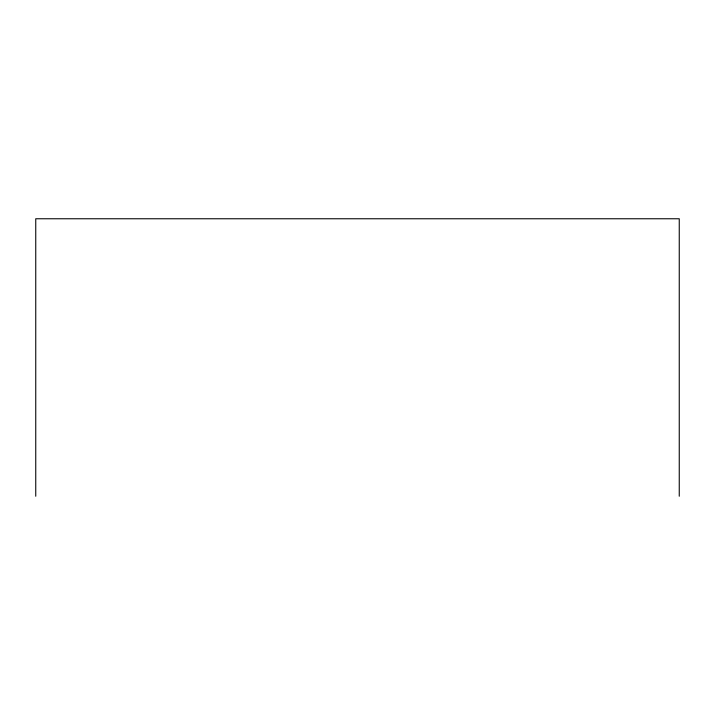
<?xml version="1.0" encoding="UTF-8"?>
<svg xmlns="http://www.w3.org/2000/svg" width="715" height="715" viewBox="0 0 715 715"><rect width="100%" height="100%" fill="white"/><g stroke="black" fill="none" stroke-linecap="round" stroke-linejoin="round"><path stroke-width="1.07" d="M679.25 496.237L679.25 218.763L35.75 218.763L35.75 496.237"/></g></svg>
